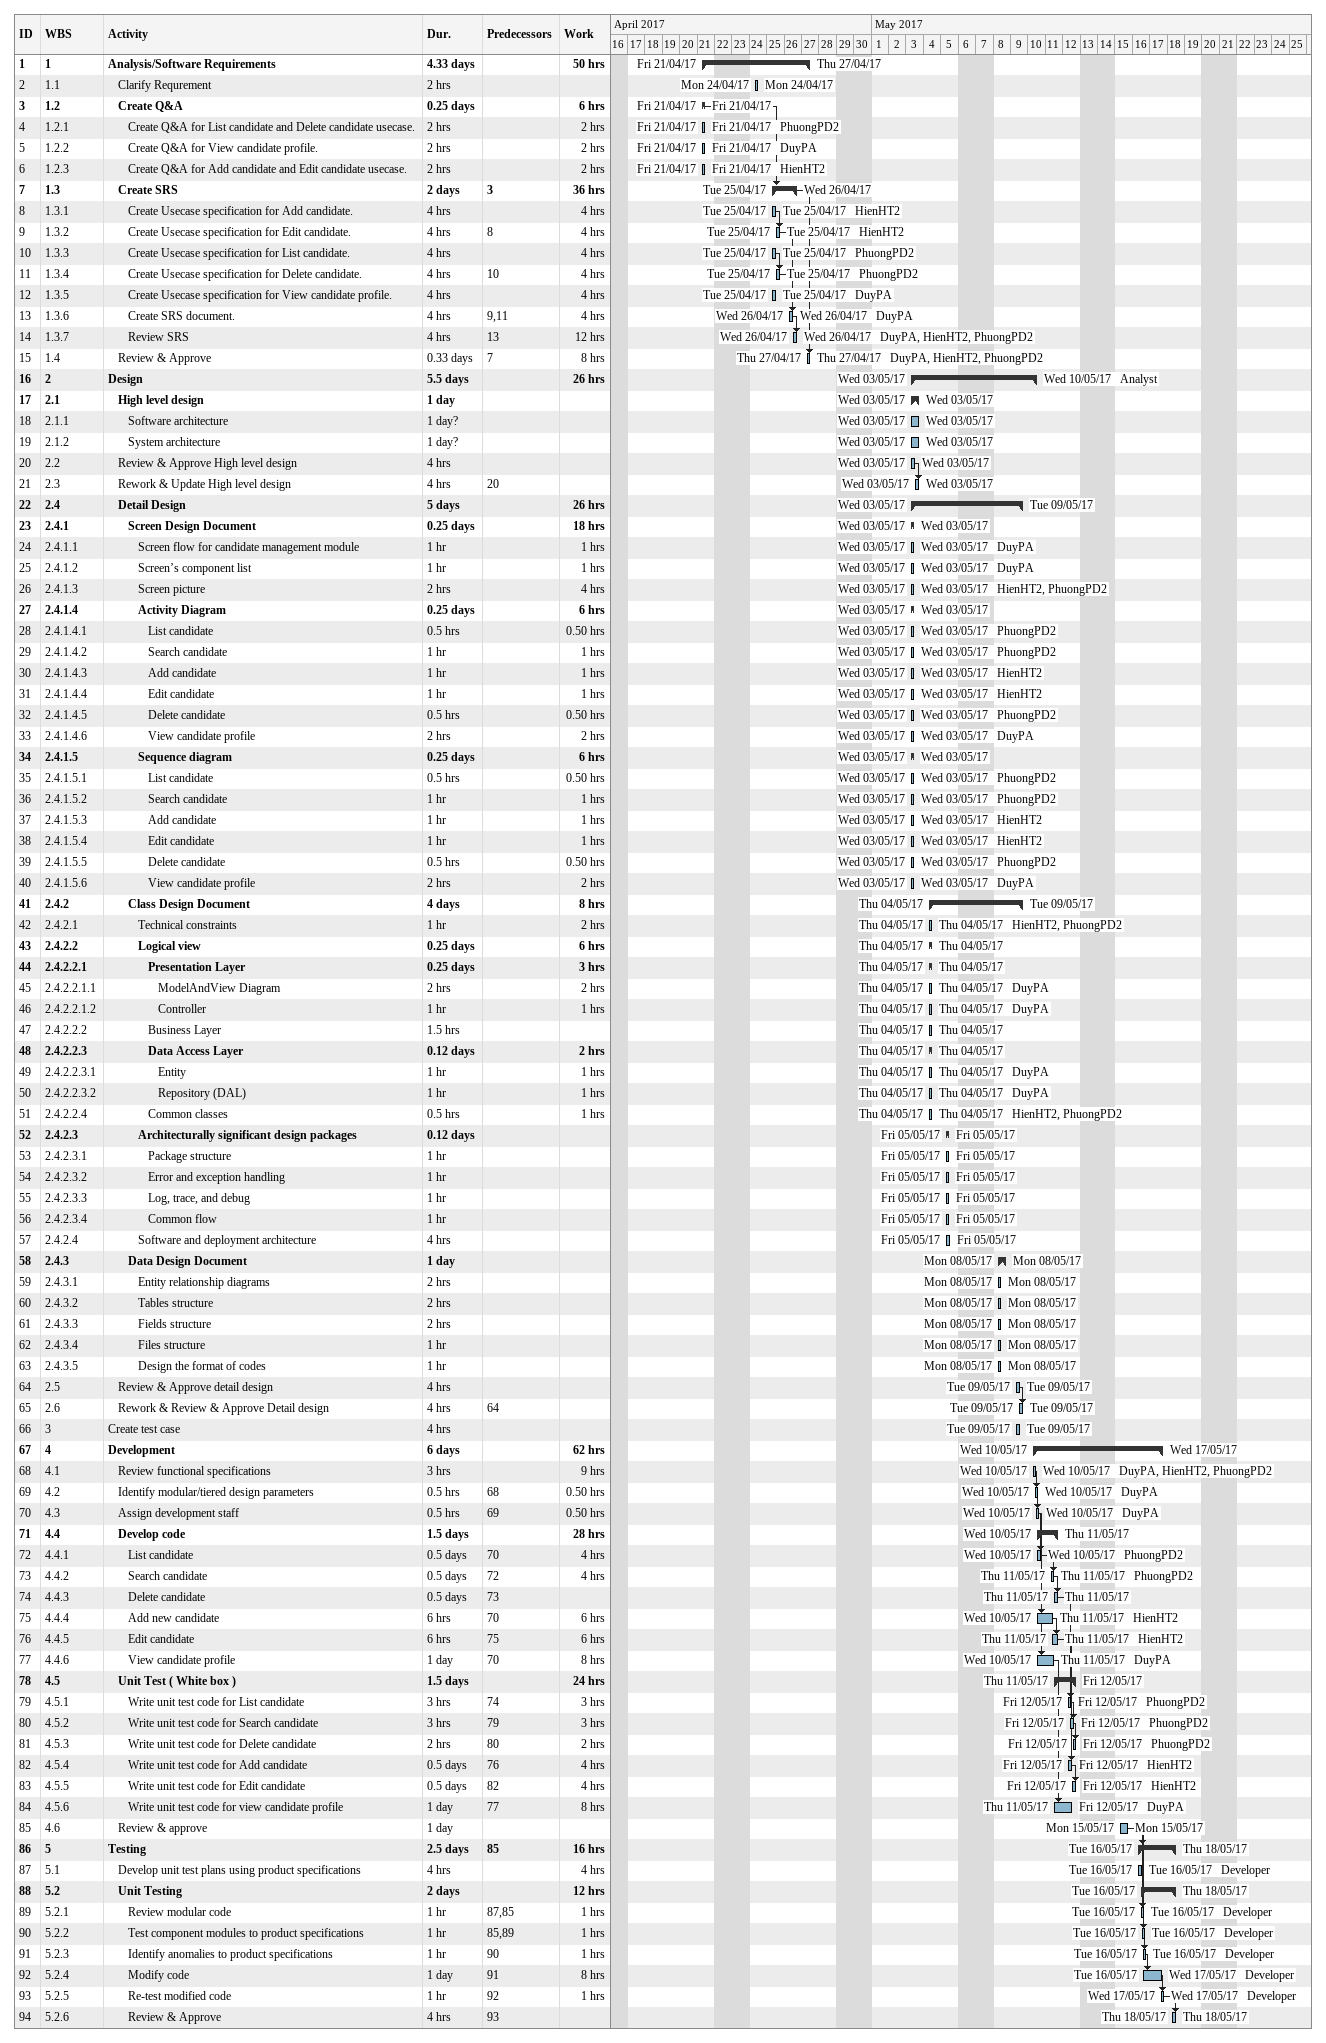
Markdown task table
| ID | WBS | Task | Duration | Start | Finish | Predecessors | Resources | Work (h) |
|---|---|---|---|---|---|---|---|---|
| 1 | 1 | **Analysis/Software Requirements** | 4.33d | 2017-04-21 | 2017-04-27 |  |  | 50 |
| 2 | 1.1 | Clarify Requrement | 2h | 2017-04-24 | 2017-04-24 |  |  |  |
| 3 | 1.2 | **Create Q&A** | 0.25d | 2017-04-21 | 2017-04-21 |  |  | 6 |
| 4 | 1.2.1 | Create Q&A for List candidate and Delete candidate usecase. | 2h | 2017-04-21 | 2017-04-21 |  | PhuongPD2 | 2 |
| 5 | 1.2.2 | Create Q&A for View candidate profile. | 2h | 2017-04-21 | 2017-04-21 |  | DuyPA | 2 |
| 6 | 1.2.3 | Create Q&A for Add candidate and Edit candidate usecase. | 2h | 2017-04-21 | 2017-04-21 |  | HienHT2 | 2 |
| 7 | 1.3 | **Create SRS** | 2d | 2017-04-25 | 2017-04-26 | 3 |  | 36 |
| 8 | 1.3.1 | Create Usecase specification for Add candidate. | 4h | 2017-04-25 | 2017-04-25 |  | HienHT2 | 4 |
| 9 | 1.3.2 | Create Usecase specification for Edit candidate. | 4h | 2017-04-25 | 2017-04-25 | 8 | HienHT2 | 4 |
| 10 | 1.3.3 | Create Usecase specification for List candidate. | 4h | 2017-04-25 | 2017-04-25 |  | PhuongPD2 | 4 |
| 11 | 1.3.4 | Create Usecase specification for Delete candidate. | 4h | 2017-04-25 | 2017-04-25 | 10 | PhuongPD2 | 4 |
| 12 | 1.3.5 | Create Usecase specification for View candidate profile. | 4h | 2017-04-25 | 2017-04-25 |  | DuyPA | 4 |
| 13 | 1.3.6 | Create SRS document. | 4h | 2017-04-26 | 2017-04-26 | 9, 11 | DuyPA | 4 |
| 14 | 1.3.7 | Review SRS | 4h | 2017-04-26 | 2017-04-26 | 13 | DuyPA, HienHT2, PhuongPD2 | 12 |
| 15 | 1.4 | Review & Approve | 0.33d | 2017-04-27 | 2017-04-27 | 7 | DuyPA, HienHT2, PhuongPD2 | 8 |
| 16 | 2 | **Design** | 5.5d | 2017-05-03 | 2017-05-10 |  | Analyst | 26 |
| 17 | 2.1 | **High level design** | 1d | 2017-05-03 | 2017-05-03 |  |  |  |
| 18 | 2.1.1 | Software architecture | 1d? | 2017-05-03 | 2017-05-03 |  |  |  |
| 19 | 2.1.2 | System architecture | 1d? | 2017-05-03 | 2017-05-03 |  |  |  |
| 20 | 2.2 | Review & Approve High level design | 4h | 2017-05-03 | 2017-05-03 |  |  |  |
| 21 | 2.3 | Rework & Update High level design | 4h | 2017-05-03 | 2017-05-03 | 20 |  |  |
| 22 | 2.4 | **Detail Design** | 5d | 2017-05-03 | 2017-05-09 |  |  | 26 |
| 23 | 2.4.1 | **Screen Design Document** | 0.25d | 2017-05-03 | 2017-05-03 |  |  | 18 |
| 24 | 2.4.1.1 | Screen flow for candidate management module | 1h | 2017-05-03 | 2017-05-03 |  | DuyPA | 1 |
| 25 | 2.4.1.2 | Screen’s component list | 1h | 2017-05-03 | 2017-05-03 |  | DuyPA | 1 |
| 26 | 2.4.1.3 | Screen picture | 2h | 2017-05-03 | 2017-05-03 |  | HienHT2, PhuongPD2 | 4 |
| 27 | 2.4.1.4 | **Activity Diagram** | 0.25d | 2017-05-03 | 2017-05-03 |  |  | 6 |
| 28 | 2.4.1.4.1 | List candidate | 0.5h | 2017-05-03 | 2017-05-03 |  | PhuongPD2 | 0.50 |
| 29 | 2.4.1.4.2 | Search candidate | 1h | 2017-05-03 | 2017-05-03 |  | PhuongPD2 | 1 |
| 30 | 2.4.1.4.3 | Add candidate | 1h | 2017-05-03 | 2017-05-03 |  | HienHT2 | 1 |
| 31 | 2.4.1.4.4 | Edit candidate | 1h | 2017-05-03 | 2017-05-03 |  | HienHT2 | 1 |
| 32 | 2.4.1.4.5 | Delete candidate | 0.5h | 2017-05-03 | 2017-05-03 |  | PhuongPD2 | 0.50 |
| 33 | 2.4.1.4.6 | View candidate profile | 2h | 2017-05-03 | 2017-05-03 |  | DuyPA | 2 |
| 34 | 2.4.1.5 | **Sequence diagram** | 0.25d | 2017-05-03 | 2017-05-03 |  |  | 6 |
| 35 | 2.4.1.5.1 | List candidate | 0.5h | 2017-05-03 | 2017-05-03 |  | PhuongPD2 | 0.50 |
| 36 | 2.4.1.5.2 | Search candidate | 1h | 2017-05-03 | 2017-05-03 |  | PhuongPD2 | 1 |
| 37 | 2.4.1.5.3 | Add candidate | 1h | 2017-05-03 | 2017-05-03 |  | HienHT2 | 1 |
| 38 | 2.4.1.5.4 | Edit candidate | 1h | 2017-05-03 | 2017-05-03 |  | HienHT2 | 1 |
| 39 | 2.4.1.5.5 | Delete candidate | 0.5h | 2017-05-03 | 2017-05-03 |  | PhuongPD2 | 0.50 |
| 40 | 2.4.1.5.6 | View candidate profile | 2h | 2017-05-03 | 2017-05-03 |  | DuyPA | 2 |
| 41 | 2.4.2 | **Class Design Document** | 4d | 2017-05-04 | 2017-05-09 |  |  | 8 |
| 42 | 2.4.2.1 | Technical constraints | 1h | 2017-05-04 | 2017-05-04 |  | HienHT2, PhuongPD2 | 2 |
| 43 | 2.4.2.2 | **Logical view** | 0.25d | 2017-05-04 | 2017-05-04 |  |  | 6 |
| 44 | 2.4.2.2.1 | **Presentation Layer** | 0.25d | 2017-05-04 | 2017-05-04 |  |  | 3 |
| 45 | 2.4.2.2.1.1 | ModelAndView Diagram | 2h | 2017-05-04 | 2017-05-04 |  | DuyPA | 2 |
| 46 | 2.4.2.2.1.2 | Controller | 1h | 2017-05-04 | 2017-05-04 |  | DuyPA | 1 |
| 47 | 2.4.2.2.2 | Business Layer | 1.5h | 2017-05-04 | 2017-05-04 |  |  |  |
| 48 | 2.4.2.2.3 | **Data Access Layer** | 0.12d | 2017-05-04 | 2017-05-04 |  |  | 2 |
| 49 | 2.4.2.2.3.1 | Entity | 1h | 2017-05-04 | 2017-05-04 |  | DuyPA | 1 |
| 50 | 2.4.2.2.3.2 | Repository (DAL) | 1h | 2017-05-04 | 2017-05-04 |  | DuyPA | 1 |
| 51 | 2.4.2.2.4 | Common classes | 0.5h | 2017-05-04 | 2017-05-04 |  | HienHT2, PhuongPD2 | 1 |
| 52 | 2.4.2.3 | **Architecturally significant design packages** | 0.12d | 2017-05-05 | 2017-05-05 |  |  |  |
| 53 | 2.4.2.3.1 | Package structure | 1h | 2017-05-05 | 2017-05-05 |  |  |  |
| 54 | 2.4.2.3.2 | Error and exception handling | 1h | 2017-05-05 | 2017-05-05 |  |  |  |
| 55 | 2.4.2.3.3 | Log, trace, and debug | 1h | 2017-05-05 | 2017-05-05 |  |  |  |
| 56 | 2.4.2.3.4 | Common flow | 1h | 2017-05-05 | 2017-05-05 |  |  |  |
| 57 | 2.4.2.4 | Software and deployment architecture | 4h | 2017-05-05 | 2017-05-05 |  |  |  |
| 58 | 2.4.3 | **Data Design Document** | 1d | 2017-05-08 | 2017-05-08 |  |  |  |
| 59 | 2.4.3.1 | Entity relationship diagrams | 2h | 2017-05-08 | 2017-05-08 |  |  |  |
| 60 | 2.4.3.2 | Tables structure | 2h | 2017-05-08 | 2017-05-08 |  |  |  |
| 61 | 2.4.3.3 | Fields structure | 2h | 2017-05-08 | 2017-05-08 |  |  |  |
| 62 | 2.4.3.4 | Files structure | 1h | 2017-05-08 | 2017-05-08 |  |  |  |
| 63 | 2.4.3.5 | Design the format of codes | 1h | 2017-05-08 | 2017-05-08 |  |  |  |
| 64 | 2.5 | Review & Approve detail design | 4h | 2017-05-09 | 2017-05-09 |  |  |  |
| 65 | 2.6 | Rework & Review & Approve Detail design | 4h | 2017-05-09 | 2017-05-09 | 64 |  |  |
| 66 | 3 | Create test case | 4h | 2017-05-09 | 2017-05-09 |  |  |  |
| 67 | 4 | **Development** | 6d | 2017-05-10 | 2017-05-17 |  |  | 62 |
| 68 | 4.1 | Review functional specifications | 3h | 2017-05-10 | 2017-05-10 |  | DuyPA, HienHT2, PhuongPD2 | 9 |
| 69 | 4.2 | Identify modular/tiered design parameters | 0.5h | 2017-05-10 | 2017-05-10 | 68 | DuyPA | 0.50 |
| 70 | 4.3 | Assign development staff | 0.5h | 2017-05-10 | 2017-05-10 | 69 | DuyPA | 0.50 |
| 71 | 4.4 | **Develop code** | 1.5d | 2017-05-10 | 2017-05-11 |  |  | 28 |
| 72 | 4.4.1 | List candidate | 0.5d | 2017-05-10 | 2017-05-10 | 70 | PhuongPD2 | 4 |
| 73 | 4.4.2 | Search candidate | 0.5d | 2017-05-11 | 2017-05-11 | 72 | PhuongPD2 | 4 |
| 74 | 4.4.3 | Delete candidate | 0.5d | 2017-05-11 | 2017-05-11 | 73 |  |  |
| 75 | 4.4.4 | Add new candidate | 6h | 2017-05-10 | 2017-05-11 | 70 | HienHT2 | 6 |
| 76 | 4.4.5 | Edit candidate | 6h | 2017-05-11 | 2017-05-11 | 75 | HienHT2 | 6 |
| 77 | 4.4.6 | View candidate profile | 1d | 2017-05-10 | 2017-05-11 | 70 | DuyPA | 8 |
| 78 | 4.5 | **Unit Test ( White box )** | 1.5d | 2017-05-11 | 2017-05-12 |  |  | 24 |
| 79 | 4.5.1 | Write unit test code for List candidate | 3h | 2017-05-12 | 2017-05-12 | 74 | PhuongPD2 | 3 |
| 80 | 4.5.2 | Write unit test code for Search candidate | 3h | 2017-05-12 | 2017-05-12 | 79 | PhuongPD2 | 3 |
| 81 | 4.5.3 | Write unit test code for Delete candidate | 2h | 2017-05-12 | 2017-05-12 | 80 | PhuongPD2 | 2 |
| 82 | 4.5.4 | Write unit test code for Add candidate | 0.5d | 2017-05-12 | 2017-05-12 | 76 | HienHT2 | 4 |
| 83 | 4.5.5 | Write unit test code for Edit candidate | 0.5d | 2017-05-12 | 2017-05-12 | 82 | HienHT2 | 4 |
| 84 | 4.5.6 | Write unit test code for view candidate profile | 1d | 2017-05-11 | 2017-05-12 | 77 | DuyPA | 8 |
| 85 | 4.6 | Review & approve | 1d | 2017-05-15 | 2017-05-15 |  |  |  |
| 86 | 5 | **Testing** | 2.5d | 2017-05-16 | 2017-05-18 | 85 |  | 16 |
| 87 | 5.1 | Develop unit test plans using product specifications | 4h | 2017-05-16 | 2017-05-16 |  | Developer | 4 |
| 88 | 5.2 | **Unit Testing** | 2d | 2017-05-16 | 2017-05-18 |  |  | 12 |
| 89 | 5.2.1 | Review modular code | 1h | 2017-05-16 | 2017-05-16 | 87, 85 | Developer | 1 |
| 90 | 5.2.2 | Test component modules to product specifications | 1h | 2017-05-16 | 2017-05-16 | 85, 89 | Developer | 1 |
| 91 | 5.2.3 | Identify anomalies to product specifications | 1h | 2017-05-16 | 2017-05-16 | 90 | Developer | 1 |
| 92 | 5.2.4 | Modify code | 1d | 2017-05-16 | 2017-05-17 | 91 | Developer | 8 |
| 93 | 5.2.5 | Re-test modified code | 1h | 2017-05-17 | 2017-05-17 | 92 | Developer | 1 |
| 94 | 5.2.6 | Review & Approve | 4h | 2017-05-18 | 2017-05-18 | 93 |  |  |
